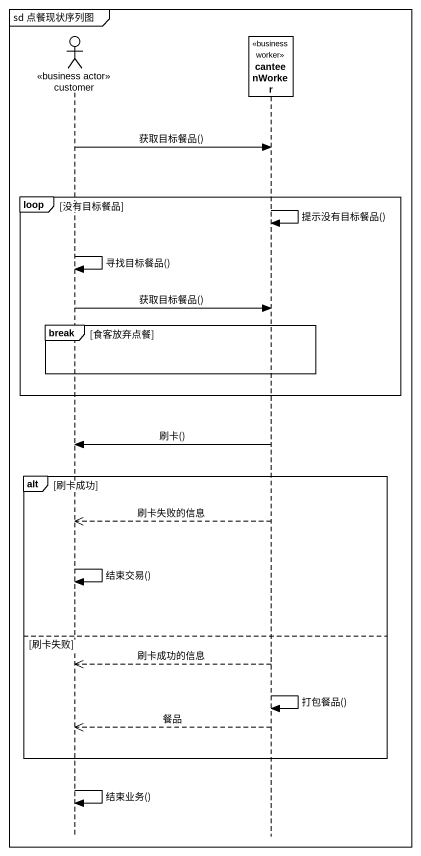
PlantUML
@startuml
mainframe sd 点餐现状序列图
hide footbox
actor customer <<business actor>>
participant canteenWorker <<business worker>>

customer -> canteenWorker : 获取目标餐品()
loop 没有目标餐品
  canteenWorker -> canteenWorker : 提示没有目标餐品()
  customer -> customer : 寻找目标餐品()
  customer -> canteenWorker : 获取目标餐品()
  break 食客放弃点餐
  end
end
canteenWorker -> customer : 刷卡()
alt 刷卡成功
  canteenWorker -->> customer : 刷卡失败的信息
  customer -> customer : 结束交易()
else 刷卡失败
  canteenWorker -->> customer : 刷卡成功的信息
  canteenWorker -> canteenWorker : 打包餐品()
  canteenWorker -->> customer : 餐品
end
customer -> customer : 结束业务()
@enduml
